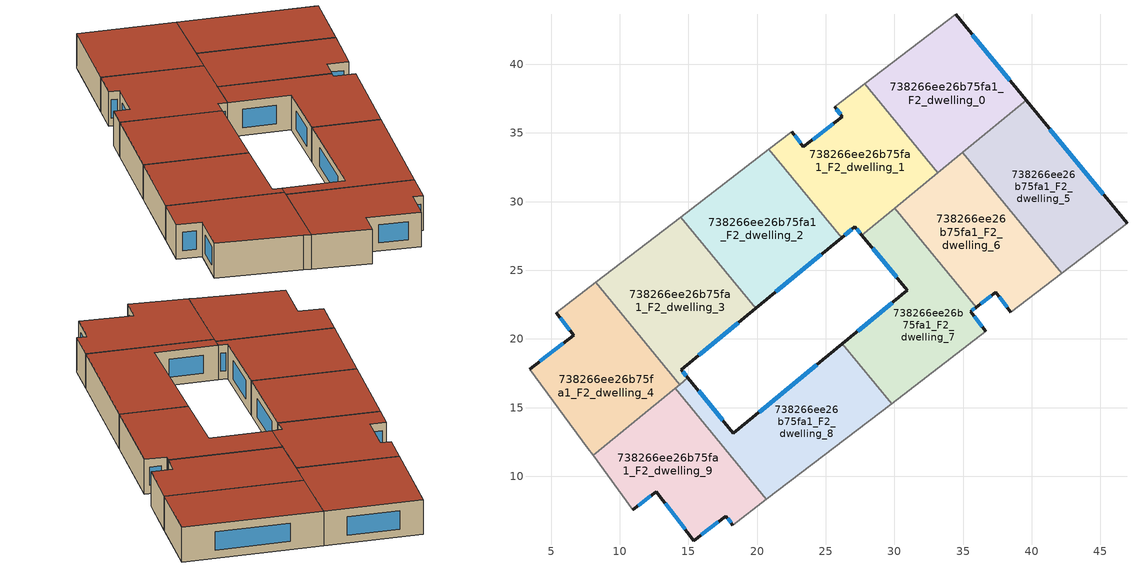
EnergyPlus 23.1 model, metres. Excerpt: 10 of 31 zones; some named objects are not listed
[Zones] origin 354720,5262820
738266ee26b75fa1_F2_dwelling_0
 floor to 738266ee26b75fa1_F1_dwelling_0 (EU_floor_Construction): 34.48,43.63 39.6,37.37 33.17,32.09 27.85,38.58 z6
 wall outside (EU_wall_Construction): 39.6,37.37 34.48,43.63 z6:9
 wall to 738266ee26b75fa1_F2_dwelling_1 (EU_wall_Construction): 27.85,38.58 33.17,32.09 z6:9
 wall adiabatic (EU_wall_Construction): 34.48,43.63 27.85,38.58 z6:9
 wall to 738266ee26b75fa1_F2_dwelling_5 (EU_wall_Construction): 34.97,33.58 39.6,37.37 z6:9
 wall to 738266ee26b75fa1_F2_dwelling_6 (EU_wall_Construction): 33.17,32.09 34.97,33.58 z6:9
 window (EU_Window_Construction): 38.4,38.84 35.68,42.16 z6.7:8.3
 roof outside (EU_roof_Construction): 39.6,37.37 34.48,43.63 27.85,38.58 33.17,32.09 z9
738266ee26b75fa1_F2_dwelling_1
 floor to 738266ee26b75fa1_F1_dwelling_1 (EU_floor_Construction): 27.85,38.58 33.17,32.09 27.62,27.55 27.12,28.16 26.15,27.36 20.87,33.8 22.54,35.09 23.37,34.01 26.21,36.19 25.65,36.9 z6
 wall outside (EU_wall_Construction): 25.65,36.9 26.21,36.19 23.37,34.01 22.54,35.09 / 26.15,27.36 27.12,28.16 27.62,27.55 z6:9
 wall adiabatic (EU_wall_Construction): 27.85,38.58 25.65,36.9 / 22.54,35.09 20.87,33.8 z6:9
 wall to 738266ee26b75fa1_F2_dwelling_2 (EU_wall_Construction): 20.87,33.8 26.15,27.36 z6:9
 wall to 738266ee26b75fa1_F2_dwelling_6 (EU_wall_Construction): 30.04,29.53 33.17,32.09 z6:9
 wall to 738266ee26b75fa1_F2_dwelling_7 (EU_wall_Construction): 27.62,27.55 30.04,29.53 z6:9
 window (EU_Window_Construction): 25.78,36.73 26.08,36.35 / 27.24,28.01 27.51,27.69 / 26.38,27.55 26.89,27.97 / 23.18,34.26 22.74,34.83 / 25.54,35.68 24.04,34.52 z6.7:8.3
 roof outside (EU_roof_Construction): 33.17,32.09 27.85,38.58 25.65,36.9 26.21,36.19 23.37,34.01 22.54,35.09 20.87,33.8 26.15,27.36 27.12,28.16 27.62,27.55 z9
738266ee26b75fa1_F2_dwelling_2
 floor to 738266ee26b75fa1_F1_dwelling_2 (EU_floor_Construction): 20.87,33.8 26.15,27.36 19.89,22.22 14.43,28.87 z6
 wall outside (EU_wall_Construction): 19.89,22.22 26.15,27.36 z6:9
 wall to 738266ee26b75fa1_F2_dwelling_3 (EU_wall_Construction): 14.43,28.87 19.89,22.22 z6:9
 wall adiabatic (EU_wall_Construction): 20.87,33.8 14.43,28.87 z6:9
 window (EU_Window_Construction): 21.36,23.43 24.68,26.15 z6.7:8.3
 roof outside (EU_roof_Construction): 26.15,27.36 20.87,33.8 14.43,28.87 19.89,22.22 z9
738266ee26b75fa1_F2_dwelling_3
 floor to 738266ee26b75fa1_F1_dwelling_3 (EU_floor_Construction): 14.43,28.87 19.89,22.22 14.46,17.76 14.96,17.16 14.36,16.68 8.25,24.13 z6
 wall outside (EU_wall_Construction): 14.96,17.16 14.46,17.76 19.89,22.22 z6:9
 wall to 738266ee26b75fa1_F2_dwelling_4 (EU_wall_Construction): 8.25,24.13 14.36,16.68 z6:9
 wall adiabatic (EU_wall_Construction): 14.43,28.87 8.25,24.13 z6:9
 wall to 738266ee26b75fa1_F2_dwelling_8 (EU_wall_Construction): 14.36,16.68 14.96,17.16 z6:9
 window (EU_Window_Construction): 14.84,17.3 14.58,17.62 / 15.74,18.81 18.62,21.17 z6.7:8.3
 roof outside (EU_roof_Construction): 14.96,17.16 14.46,17.76 19.89,22.22 14.43,28.87 8.25,24.13 14.36,16.68 z9
738266ee26b75fa1_F2_dwelling_4
 floor to 738266ee26b75fa1_F1_dwelling_4 (EU_floor_Construction): 8.25,24.13 14.36,16.68 8.07,11.52 7.69,12.04 3.43,17.78 6.66,20.26 5.37,21.92 z6
 wall outside (EU_wall_Construction): 5.37,21.92 6.66,20.26 3.43,17.78 z6:9
 wall adiabatic (EU_wall_Construction): 8.25,24.13 5.37,21.92 / 3.43,17.78 7.69,12.04 8.07,11.52 z6:9
 wall to 738266ee26b75fa1_F2_dwelling_9 (EU_wall_Construction): 8.07,11.52 14.04,16.41 z6:9
 wall to 738266ee26b75fa1_F2_dwelling_8 (EU_wall_Construction): 14.04,16.41 14.36,16.68 z6:9
 window (EU_Window_Construction): 5.9,19.68 4.19,18.36 / 5.67,21.53 6.36,20.65 z6.7:8.3
 roof outside (EU_roof_Construction): 14.36,16.68 8.25,24.13 5.37,21.92 6.66,20.26 3.43,17.78 7.69,12.04 8.07,11.52 z9
738266ee26b75fa1_F2_dwelling_5
 floor to 738266ee26b75fa1_F1_dwelling_5 (EU_floor_Construction): 39.6,37.37 46.93,28.42 42.18,24.79 34.97,33.58 z6
 wall outside (EU_wall_Construction): 46.93,28.42 39.6,37.37 z6:9
 wall to 738266ee26b75fa1_F2_dwelling_6 (EU_wall_Construction): 34.97,33.58 42.18,24.79 z6:9
 wall adiabatic (EU_wall_Construction): 42.18,24.79 46.93,28.42 z6:9
 window (EU_Window_Construction): 45.21,30.52 41.32,35.27 z6.7:8.3
 roof outside (EU_roof_Construction): 46.93,28.42 39.6,37.37 34.97,33.58 42.18,24.79 z9
738266ee26b75fa1_F2_dwelling_6
 floor to 738266ee26b75fa1_F1_dwelling_6 (EU_floor_Construction): 34.97,33.58 42.18,24.79 38.47,21.96 37.37,23.4 35.96,22.31 30.04,29.53 z6
 wall outside (EU_wall_Construction): 35.96,22.31 37.37,23.4 38.47,21.96 z6:9
 wall adiabatic (EU_wall_Construction): 38.47,21.96 42.18,24.79 z6:9
 wall to 738266ee26b75fa1_F2_dwelling_7 (EU_wall_Construction): 30.04,29.53 35.96,22.31 z6:9
 window (EU_Window_Construction): 37.62,23.06 38.21,22.3 / 36.29,22.57 37.03,23.14 z6.7:8.3
 roof outside (EU_roof_Construction): 42.18,24.79 34.97,33.58 30.04,29.53 35.96,22.31 37.37,23.4 38.47,21.96 z9
738266ee26b75fa1_F2_dwelling_7
 floor to 738266ee26b75fa1_F1_dwelling_7 (EU_floor_Construction): 30.04,29.53 35.96,22.31 35.54,22 36.66,20.56 29.79,15.3 26.22,19.65 30.94,23.54 27.62,27.55 z6
 wall outside (EU_wall_Construction): 27.62,27.55 30.94,23.54 26.22,19.65 / 36.66,20.56 35.54,22 35.96,22.31 z6:9
 wall to 738266ee26b75fa1_F2_dwelling_8 (EU_wall_Construction): 26.22,19.65 29.79,15.3 z6:9
 wall adiabatic (EU_wall_Construction): 29.79,15.3 36.66,20.56 z6:9
 window (EU_Window_Construction): 29.83,22.62 27.33,20.56 / 28.4,26.61 30.16,24.48 / 35.64,22.07 35.86,22.24 / 36.39,20.9 35.81,21.66 z6.7:8.3
 roof outside (EU_roof_Construction): 36.66,20.56 35.54,22 35.96,22.31 30.04,29.53 27.62,27.55 30.94,23.54 26.22,19.65 29.79,15.3 z9
738266ee26b75fa1_F2_dwelling_8
 floor to 738266ee26b75fa1_F1_dwelling_8 (EU_floor_Construction): 26.22,19.65 29.79,15.3 20.68,8.32 14.04,16.41 14.96,17.16 18.28,13.13 z6
 wall outside (EU_wall_Construction): 26.22,19.65 18.28,13.13 14.96,17.16 z6:9
 wall adiabatic (EU_wall_Construction): 20.68,8.32 29.79,15.3 z6:9
 wall to 738266ee26b75fa1_F2_dwelling_9 (EU_wall_Construction): 14.04,16.41 20.68,8.32 z6:9
 window (EU_Window_Construction): 17.5,14.08 15.74,16.22 / 24.35,18.12 20.14,14.66 z6.7:8.3
 roof outside (EU_roof_Construction): 29.79,15.3 26.22,19.65 18.28,13.13 14.96,17.16 14.04,16.41 20.68,8.32 z9
738266ee26b75fa1_F2_dwelling_9
 floor to 738266ee26b75fa1_F1_dwelling_9 (EU_floor_Construction): 14.04,16.41 20.68,8.32 18.24,6.45 17.73,7.11 15.4,5.32 12.66,8.88 10.94,7.55 8.07,11.52 z6
 wall outside (EU_wall_Construction): 10.94,7.55 12.66,8.88 15.4,5.32 17.73,7.11 18.24,6.45 z6:9
 wall adiabatic (EU_wall_Construction): 8.07,11.52 10.94,7.55 / 18.24,6.45 20.68,8.32 z6:9
 window (EU_Window_Construction): 13.3,8.04 14.75,6.15 / 11.34,7.86 12.25,8.57 / 17.85,6.95 18.12,6.6 / 15.94,5.74 17.18,6.69 z6.7:8.3
 roof outside (EU_roof_Construction): 18.24,6.45 20.68,8.32 14.04,16.41 8.07,11.52 10.94,7.55 12.66,8.88 15.4,5.32 17.73,7.11 z9
[Building]
EU S2 Campaign: North Axis=0; Terrain=City; Solar Distribution=FullExterior
[Site:Location]
Budapest.Ferenc.Liszt.Intl.AP: Latitude=47.437; Longitude=19.256; Time Zone=1; Elevation=185
[SizingPeriod:WeatherFileDays]
AnnualSizingPeriod: Begin Month=1; Begin Day of Month=1; End Month=12; End Day of Month=31; Day of Week for Start Day=Monday; Use Weather File Daylight Saving Period=No; Use Weather File Rain and Snow Indicators=No
[MATERIAL]
EU_InternalMass_Material: Roughness=MediumRough; Thickness=0.1; Conductivity=1; Density=1800; Specific Heat=900; Thermal Absorptance=0.9; Solar Absorptance=0.7; Visible Absorptance=0.7
[MATERIAL:NOMASS] Roughness=MediumRough; Thermal Absorptance=0.9; Solar Absorptance=0.7; Visible Absorptance=0.7
Name | Thermal Resistance
EU_wall_NoMass | 0.832559
EU_roof_NoMass | 1.39638
EU_floor_NoMass | 0.872794
[WINDOWMATERIAL:SIMPLEGLAZINGSYSTEM]
EU_Window_SimpleGlazing: UFactor=2.79869; Solar Heat Gain Coefficient=0.75; Visible Transmittance=0.75
[CONSTRUCTION]
EU_wall_Construction: EU_wall_NoMass
EU_roof_Construction: EU_roof_NoMass
EU_floor_Construction: EU_floor_NoMass
EU_Window_Construction: EU_Window_SimpleGlazing
EU_InternalMass_Construction: EU_InternalMass_Material
[ZONE] Type=1; Multiplier=1; Ceiling Height=autocalculate; Floor Area=autocalculate; Part of Total Floor Area=Yes
Name | Volume
738266ee26b75fa1_F2_dwelling_0 | 205.801
738266ee26b75fa1_F2_dwelling_1; 738266ee26b75fa1_F2_dwelling_9 | 205.797
738266ee26b75fa1_F2_dwelling_2 | 205.811
738266ee26b75fa1_F2_dwelling_3 | 205.783
738266ee26b75fa1_F2_dwelling_4 | 205.788
738266ee26b75fa1_F2_dwelling_5 | 205.792
738266ee26b75fa1_F2_dwelling_6 | 205.807
738266ee26b75fa1_F2_dwelling_7; 738266ee26b75fa1_F2_dwelling_8 | 205.812
[INTERNALMASS] Construction=EU_InternalMass_Construction
Name | Zone or ZoneList | Surface Area
738266ee26b75fa1_F2_dwelling_0_EU_InternalMass | 738266ee26b75fa1_F2_dwelling_0 | 68.6006
738266ee26b75fa1_F2_dwelling_1_EU_InternalMass | 738266ee26b75fa1_F2_dwelling_1 | 68.5987
738266ee26b75fa1_F2_dwelling_2_EU_InternalMass | 738266ee26b75fa1_F2_dwelling_2 | 68.6038
738266ee26b75fa1_F2_dwelling_3_EU_InternalMass | 738266ee26b75fa1_F2_dwelling_3 | 68.5941
738266ee26b75fa1_F2_dwelling_4_EU_InternalMass | 738266ee26b75fa1_F2_dwelling_4 | 68.5959
738266ee26b75fa1_F2_dwelling_5_EU_InternalMass | 738266ee26b75fa1_F2_dwelling_5 | 68.5975
738266ee26b75fa1_F2_dwelling_6_EU_InternalMass | 738266ee26b75fa1_F2_dwelling_6 | 68.6024
738266ee26b75fa1_F2_dwelling_7_EU_InternalMass | 738266ee26b75fa1_F2_dwelling_7 | 68.6041
738266ee26b75fa1_F2_dwelling_8_EU_InternalMass | 738266ee26b75fa1_F2_dwelling_8 | 68.604
738266ee26b75fa1_F2_dwelling_9_EU_InternalMass | 738266ee26b75fa1_F2_dwelling_9 | 68.5994
[OTHEREQUIPMENT] Fuel Type=Electricity; Design Level Calculation Method=Watts/Area; Power per Zone Floor Area=1; Fraction Latent=0; Fraction Radiant=0; Fraction Lost=0; Carbon Dioxide Generation Rate=0; EndUse Subcategory=EU_Step8_InternalGains
Name | Zone or ZoneList or Space or SpaceList | Schedule
EU_Step8_InternalGain_738266ee26b75fa1_F2_dwelling_0_f000 | 738266ee26b75fa1_F2_dwelling_0 | EU_Step8_GainSchedule_738266ee26b75fa1_F2_dwelling_0_f000
EU_Step8_InternalGain_738266ee26b75fa1_F2_dwelling_1_f000 | 738266ee26b75fa1_F2_dwelling_1 | EU_Step8_GainSchedule_738266ee26b75fa1_F2_dwelling_1_f000
EU_Step8_InternalGain_738266ee26b75fa1_F2_dwelling_2_f000 | 738266ee26b75fa1_F2_dwelling_2 | EU_Step8_GainSchedule_738266ee26b75fa1_F2_dwelling_2_f000
EU_Step8_InternalGain_738266ee26b75fa1_F2_dwelling_3_f000 | 738266ee26b75fa1_F2_dwelling_3 | EU_Step8_GainSchedule_738266ee26b75fa1_F2_dwelling_3_f000
EU_Step8_InternalGain_738266ee26b75fa1_F2_dwelling_4_f000 | 738266ee26b75fa1_F2_dwelling_4 | EU_Step8_GainSchedule_738266ee26b75fa1_F2_dwelling_4_f000
EU_Step8_InternalGain_738266ee26b75fa1_F2_dwelling_5_f000 | 738266ee26b75fa1_F2_dwelling_5 | EU_Step8_GainSchedule_738266ee26b75fa1_F2_dwelling_5_f000
EU_Step8_InternalGain_738266ee26b75fa1_F2_dwelling_6_f000 | 738266ee26b75fa1_F2_dwelling_6 | EU_Step8_GainSchedule_738266ee26b75fa1_F2_dwelling_6_f000
EU_Step8_InternalGain_738266ee26b75fa1_F2_dwelling_7_f000 | 738266ee26b75fa1_F2_dwelling_7 | EU_Step8_GainSchedule_738266ee26b75fa1_F2_dwelling_7_f000
EU_Step8_InternalGain_738266ee26b75fa1_F2_dwelling_8_f000 | 738266ee26b75fa1_F2_dwelling_8 | EU_Step8_GainSchedule_738266ee26b75fa1_F2_dwelling_8_f000
EU_Step8_InternalGain_738266ee26b75fa1_F2_dwelling_9_f000 | 738266ee26b75fa1_F2_dwelling_9 | EU_Step8_GainSchedule_738266ee26b75fa1_F2_dwelling_9_f000
[ZONEVENTILATION:DESIGNFLOWRATE] Schedule=EU_AlwaysOn; Design Flow Rate Calculation Method=AirChanges/Hour; Air Changes per Hour=0.475469; Ventilation Type=Natural; Fan Pressure Rise=0; Fan Total Efficiency=1; Constant Term Coefficient=1; Temperature Term Coefficient=0; Velocity Term Coefficient=0; Velocity Squared Term Coefficient=0; Minimum Indoor Temperature=-100; Maximum Indoor Temperature=100; Delta Temperature=-100; Minimum Outdoor Temperature=-100; Maximum Outdoor Temperature=100; Maximum Wind Speed=40
Name | Zone or ZoneList or Space or SpaceList
EU_ConstantAir_738266ee26b75fa1_F2_dwelling_0 | 738266ee26b75fa1_F2_dwelling_0
EU_ConstantAir_738266ee26b75fa1_F2_dwelling_1 | 738266ee26b75fa1_F2_dwelling_1
EU_ConstantAir_738266ee26b75fa1_F2_dwelling_2 | 738266ee26b75fa1_F2_dwelling_2
EU_ConstantAir_738266ee26b75fa1_F2_dwelling_3 | 738266ee26b75fa1_F2_dwelling_3
EU_ConstantAir_738266ee26b75fa1_F2_dwelling_4 | 738266ee26b75fa1_F2_dwelling_4
EU_ConstantAir_738266ee26b75fa1_F2_dwelling_5 | 738266ee26b75fa1_F2_dwelling_5
EU_ConstantAir_738266ee26b75fa1_F2_dwelling_6 | 738266ee26b75fa1_F2_dwelling_6
EU_ConstantAir_738266ee26b75fa1_F2_dwelling_7 | 738266ee26b75fa1_F2_dwelling_7
EU_ConstantAir_738266ee26b75fa1_F2_dwelling_8 | 738266ee26b75fa1_F2_dwelling_8
EU_ConstantAir_738266ee26b75fa1_F2_dwelling_9 | 738266ee26b75fa1_F2_dwelling_9
[HVACTEMPLATE:ZONE:IDEALLOADSAIRSYSTEM] System Availability Schedule=EU_AlwaysOn; Maximum Heating Supply Air Temperature=50; Minimum Cooling Supply Air Temperature=13; Maximum Heating Supply Air Humidity Ratio=0.0156; Minimum Cooling Supply Air Humidity Ratio=0.0077; Heating Limit=NoLimit; Cooling Limit=NoLimit; Heating Availability Schedule=EU_AlwaysOn; Cooling Availability Schedule=EU_CoolingOff; Dehumidification Control Type=ConstantSensibleHeatRatio; Cooling Sensible Heat Ratio=0.7; Dehumidification Setpoint=60; Humidification Control Type=None; Humidification Setpoint=30; Outdoor Air Method=None; Outdoor Air Flow Rate per Person=0.00944; Outdoor Air Flow Rate per Zone Floor Area=0; Outdoor Air Flow Rate per Zone=0; Demand Controlled Ventilation Type=None; Outdoor Air Economizer Type=NoEconomizer; Heat Recovery Type=None; Sensible Heat Recovery Effectiveness=0.7; Latent Heat Recovery Effectiveness=0.65
Name | Template Thermostat
738266ee26b75fa1_F2_dwelling_0 | EU_HeatOnly_738266ee26b75fa1_F2_dwelling_0
738266ee26b75fa1_F2_dwelling_1 | EU_HeatOnly_738266ee26b75fa1_F2_dwelling_1
738266ee26b75fa1_F2_dwelling_2 | EU_HeatOnly_738266ee26b75fa1_F2_dwelling_2
738266ee26b75fa1_F2_dwelling_3 | EU_HeatOnly_738266ee26b75fa1_F2_dwelling_3
738266ee26b75fa1_F2_dwelling_4 | EU_HeatOnly_738266ee26b75fa1_F2_dwelling_4
738266ee26b75fa1_F2_dwelling_5 | EU_HeatOnly_738266ee26b75fa1_F2_dwelling_5
738266ee26b75fa1_F2_dwelling_6 | EU_HeatOnly_738266ee26b75fa1_F2_dwelling_6
738266ee26b75fa1_F2_dwelling_7 | EU_HeatOnly_738266ee26b75fa1_F2_dwelling_7
738266ee26b75fa1_F2_dwelling_8 | EU_HeatOnly_738266ee26b75fa1_F2_dwelling_8
738266ee26b75fa1_F2_dwelling_9 | EU_HeatOnly_738266ee26b75fa1_F2_dwelling_9
[SIZING:ZONE] Zone Cooling Design Supply Air Temperature Input Method=SupplyAirTemperature; Zone Cooling Design Supply Air Temperature=13; Zone Heating Design Supply Air Temperature Input Method=SupplyAirTemperature; Zone Heating Design Supply Air Temperature=50; Zone Cooling Design Supply Air Humidity Ratio=0.008; Zone Heating Design Supply Air Humidity Ratio=0.008; Cooling Design Air Flow Method=DesignDay; Cooling Design Air Flow Rate=0; Cooling Minimum Air Flow per Zone Floor Area=0.000762; Cooling Minimum Air Flow=0; Cooling Minimum Air Flow Fraction=0.2; Heating Design Air Flow Method=DesignDay; Heating Design Air Flow Rate=0; Heating Maximum Air Flow per Zone Floor Area=0.002032; Heating Maximum Air Flow=0.141576; Heating Maximum Air Flow Fraction=0.3; Account for Dedicated Outdoor Air System=No; Dedicated Outdoor Air System Control Strategy=NeutralSupplyAir; Dedicated Outdoor Air Low Setpoint Temperature for Design=autosize; Dedicated Outdoor Air High Setpoint Temperature for Design=autosize; Zone Load Sizing Method=Sensible Load Only No Latent Load; Zone Latent Cooling Design Supply Air Humidity Ratio Input Method=HumidityRatioDifference; Zone Cooling Design Supply Air Humidity Ratio Difference=0.005; Zone Latent Heating Design Supply Air Humidity Ratio Input Method=HumidityRatioDifference; Zone Humidification Design Supply Air Humidity Ratio Difference=0.005
738266ee26b75fa1_F2_dwelling_0; 738266ee26b75fa1_F2_dwelling_1; 738266ee26b75fa1_F2_dwelling_2; 738266ee26b75fa1_F2_dwelling_3; 738266ee26b75fa1_F2_dwelling_4; 738266ee26b75fa1_F2_dwelling_5; 738266ee26b75fa1_F2_dwelling_6; 738266ee26b75fa1_F2_dwelling_7; 738266ee26b75fa1_F2_dwelling_8; 738266ee26b75fa1_F2_dwelling_9
[SCHEDULE:CONSTANT]
Name | Hourly Value
EU_AlwaysOn | 1
EU_CoolingOff | 0
[SCHEDULE:FILE] Column Number=1; Rows to Skip at Top=0; Number of Hours of Data=8760; Column Separator=Comma; Interpolate to Timestep=No; Minutes per Item=60; Adjust Schedule for Daylight Savings=Yes
Name | File
EU_Step8_GainSchedule_738266ee26b75fa1_F2_dwelling_0_f000 | ../../schedules/738266ee26b75fa1/738266ee26b75fa1_F2_dwelling_0_f000_gain.csv
EU_Step8_GainSchedule_738266ee26b75fa1_F2_dwelling_1_f000 | ../../schedules/738266ee26b75fa1/738266ee26b75fa1_F2_dwelling_1_f000_gain.csv
EU_Step8_GainSchedule_738266ee26b75fa1_F2_dwelling_2_f000 | ../../schedules/738266ee26b75fa1/738266ee26b75fa1_F2_dwelling_2_f000_gain.csv
EU_Step8_GainSchedule_738266ee26b75fa1_F2_dwelling_3_f000 | ../../schedules/738266ee26b75fa1/738266ee26b75fa1_F2_dwelling_3_f000_gain.csv
EU_Step8_GainSchedule_738266ee26b75fa1_F2_dwelling_4_f000 | ../../schedules/738266ee26b75fa1/738266ee26b75fa1_F2_dwelling_4_f000_gain.csv
EU_Step8_GainSchedule_738266ee26b75fa1_F2_dwelling_5_f000 | ../../schedules/738266ee26b75fa1/738266ee26b75fa1_F2_dwelling_5_f000_gain.csv
EU_Step8_GainSchedule_738266ee26b75fa1_F2_dwelling_6_f000 | ../../schedules/738266ee26b75fa1/738266ee26b75fa1_F2_dwelling_6_f000_gain.csv
EU_Step8_GainSchedule_738266ee26b75fa1_F2_dwelling_7_f000 | ../../schedules/738266ee26b75fa1/738266ee26b75fa1_F2_dwelling_7_f000_gain.csv
EU_Step8_GainSchedule_738266ee26b75fa1_F2_dwelling_8_f000 | ../../schedules/738266ee26b75fa1/738266ee26b75fa1_F2_dwelling_8_f000_gain.csv
EU_Step8_GainSchedule_738266ee26b75fa1_F2_dwelling_9_f000 | ../../schedules/738266ee26b75fa1/738266ee26b75fa1_F2_dwelling_9_f000_gain.csv
